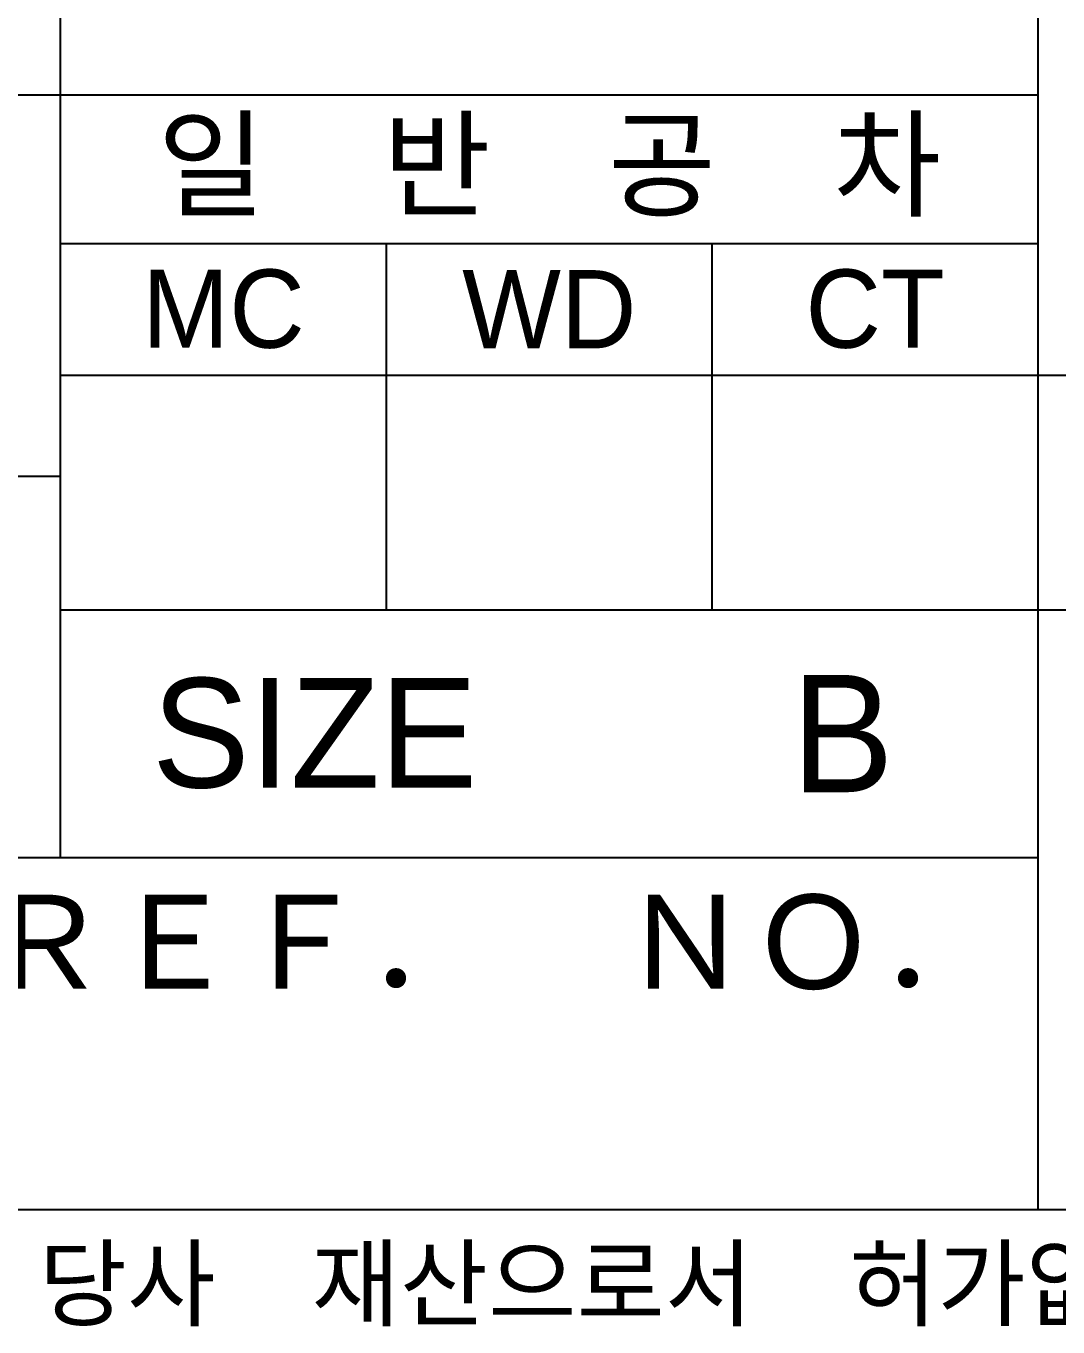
# Model space of a CAD drawing. Header units: millimetres. Extents: x 1204 to 1763, y -128 to 303.
# Drawn here: x 1593.7 to 1620.09, y -118.77 to -85.51 of the extents above; entities that cross this region are included whole.
import ezdxf

# ---------------------------------------------------------------- set-up
doc = ezdxf.new("R2010")
doc.units = ezdxf.units.MM
doc.styles.add('ROMANS', font='txt', dxfattribs={"height": 0.2})

msp = doc.modelspace()

# ---------------------------------------------------------------- linework, layer by layer
at = {"color": 6, "linetype": 'Continuous'}
for p, q in [((1594.583, -106.766), (1594.583, -58.766)), ((1619.583, -115.766), (1619.583, -67.766)), ((1556.583, -87.266), (1619.583, -87.266)), ((1594.583, -91.066), (1619.583, -91.066)), ((1602.916, -100.433), (1602.916, -91.066)), ((1611.249, -100.433), (1611.249, -91.066)), ((1594.583, -94.433), (1619.583, -94.433)), ((1619.583, -94.433), (1735.083, -94.433)), ((1556.583, -97.016), (1594.583, -97.016)), ((1594.583, -100.433), (1735.083, -100.433)), ((1556.583, -106.766), (1619.583, -106.766))]:
    msp.add_line(p, q, dxfattribs=at)
at = {"color": 5, "linetype": 'Continuous'}
msp.add_line((1216.683, -115.766), (1750.083, -115.766), dxfattribs=at)

# ---------------------------------------------------------------- texts
at = {"color": 4, "attachment_point": 5, "style": 'ROMANS'}
for s, insert, char_height in [('{\\fﾱﾼﾸﾲￃﾼ|b0|i0|c129|p49;일\u3000반\u3000공\u3000차 }', (1607.083, -89.166), 2.2), ('{\\fﾱﾼﾸﾲￃﾼ|b0|i0|c129|p49;MC }', (1598.749, -92.749), 2), ('{\\fﾱﾼﾸﾲￃﾼ|b0|i0|c129|p49;WD }', (1607.083, -92.749), 2), ('{\\fﾱﾼﾸﾲￃﾼ|b0|i0|c129|p49;CT }', (1615.416, -92.749), 2), ('{\\fGulim|b0|i0|c129|p50;B\\fﾱﾼﾸﾲￃﾼ|b0|i0|c129|p49; }', (1614.583, -103.599), 3), ('{\\fﾱﾼﾸﾲￃﾼ|b0|i0|c129|p49;SIZE }', (1601.083, -103.599), 2.8), ('{\\fﾱﾼﾸﾲￃﾼ|b0|i0|c129|p49;참고번호\u3000ＲＥＦ．\u3000ＮＯ． }', (1597.994, -109.03), 2.4)]:
    msp.add_mtext(s, dxfattribs=dict(at, insert=insert, char_height=char_height))
at = {"color": 6, "insert": (1580.083, -117.766), "char_height": 1.8, "attachment_point": 4, "style": 'ROMANS'}
msp.add_mtext('{\\fﾱﾼﾸﾲￃﾼ|b0|i0|c129|p49;본\u3000도면은\u3000당사\u3000재산으로서\u3000허가없이\u3000무단복사／배포\u3000금지함． }', dxfattribs=at)

doc.saveas('drawing.dxf')
